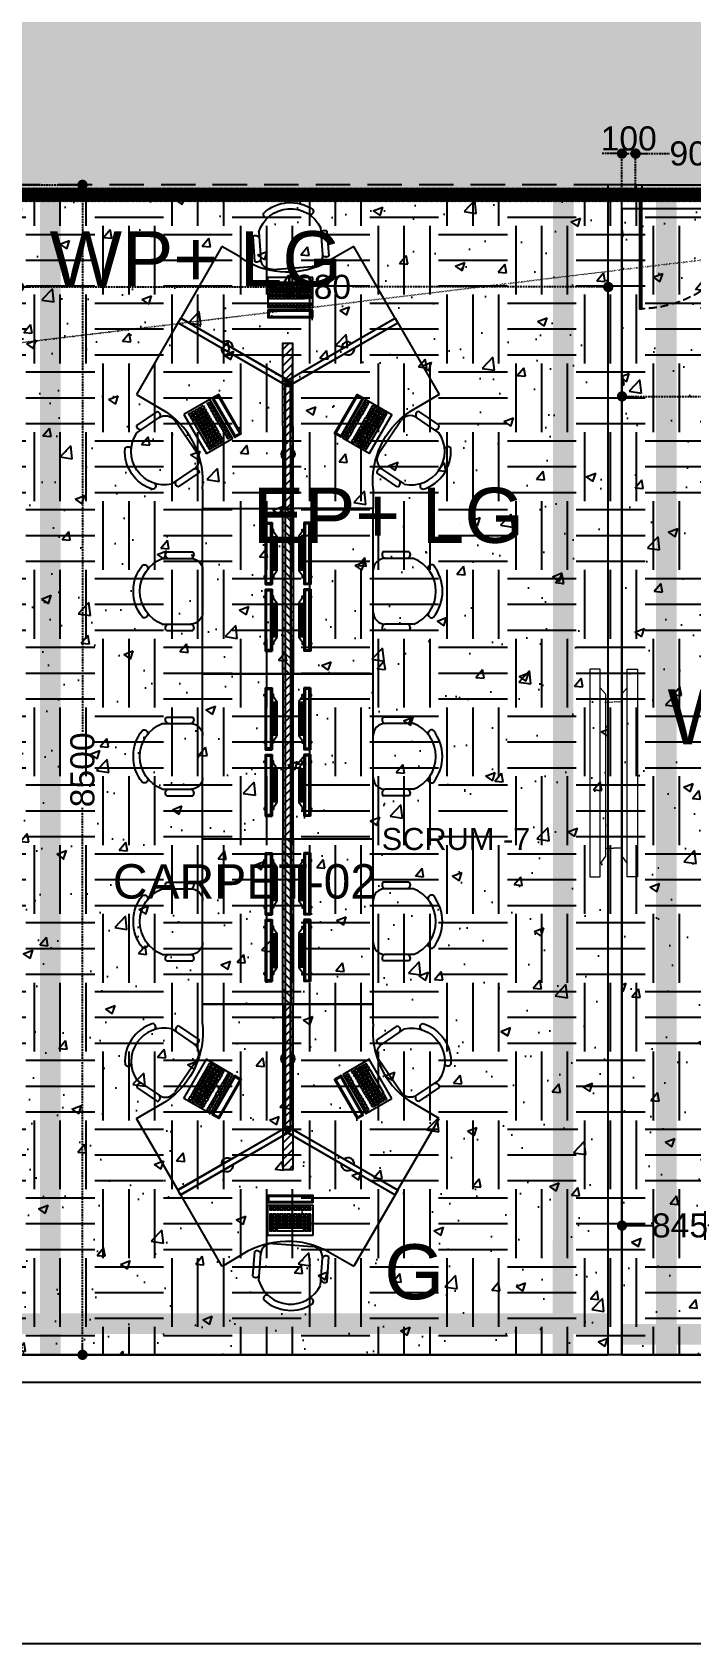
# Model space of a CAD drawing. Header units: millimetres. Extents: x 4688743 to 4806056, y -3017657 to -2960297.
# Drawn here: x 4718546 to 4723333, y -2987364 to -2975656 of the extents above; entities that cross this region are included whole.
import ezdxf

# ---------------------------------------------------------------- set-up
doc = ezdxf.new("R2010")
doc.units = ezdxf.units.MM
doc.header["$MEASUREMENT"] = 0
doc.header["$PDMODE"] = 34
for name, pattern in [('CONTINU', [0]), ('DASHED', [19.05, 12.7, -6.35]), ('HIDDEN', [0.375, 0.25, -0.125]), ('PHANTOM2', [1.25, 0.625, -0.125, 0.125, -0.125, 0.125, -0.125])]:
    doc.linetypes.add(name, pattern=pattern)
for name, color, linetype in [('a-bldg line above', 7, 'HIDDEN'), ('a-wall', 6, 'Continuous'), ('i floor', 252, 'Continuous'), ('I-CEIL', 11, 'CONTINU'), ('I-CLNG-GRID', 31, 'Continuous'), ('I-DOOR', 1, 'Continuous'), ('I-EQPM', 20, 'Continuous'), ('I-EQPN', 93, 'Continuous'), ('I-FINISHES', 174, 'Continuous'), ('I-FLOOR', 8, 'Continuous'), ('I-FLOOR-TEXT', 2, 'Continuous'), ('I-FURN', 3, 'Continuous'), ('I-FURN-CHAIR', 20, 'Continuous'), ('I-FURN-CHAR', 2, 'Continuous'), ('I-FURN-PNLS', 147, 'Continuous'), ('I-PART', 1, 'Continuous'), ('I-PART-I-DIM', 252, 'Continuous'), ('I-TEXT', 2, 'Continuous'), ('lighting', 7, 'Continuous')]:
    doc.layers.add(name, color=color, linetype=linetype)
doc.layers.add('I-Furn-Modl', color=1, linetype='Continuous', lineweight=13)
doc.styles.add('ROMANS', font='arial.ttf', dxfattribs={"height": 175})
doc.linetypes.add('FENCELINE2', pattern='A,6.35,-2.54,[132,ltypeshp.shx,S=2.54,R=0,X=-2.54,Y=0],-2.54,25.4', length=36.83)
doc.dimstyles.new('I-DIM-100', dxfattribs={"dimscale": 100, "dimtxt": 175, "dimasz": 0.75, "dimexe": 0.0625, "dimexo": 0.0625, "dimgap": 0.09, "dimtad": 0, "dimdec": 0, "dimrnd": 5, "dimzin": 0, "dimdsep": 46, "dimtxsty": 'ROMANS', "dimblk": 'DOT', "dimcen": 0.09, "dimclrd": 8, "dimclre": 8, "dimclrt": 2, "dimadec": 0, "dimazin": 0, "dimtfac": 1, "dimtdec": 0, "dimtmove": 2, "dimatfit": 3, "dimfxl": 0, "dimtolj": 1, "dimtzin": 0, "dimarcsym": 0})
pattern_1 = [(50, (0, 0), (717.26018, -62.752135), [75, -825]), (355, (0, 0), (-138.75133, 752.19213), [60, -660]), (100.451444, (59.8, -5.2), (578.50885, 689.43999), [63.74019, -701.14211]), (46.1842, (0, 200), (1067.24133, -165.51928), [112.5, -1237.5]), (96.635635, (88.9, 186.2), (934.66195, 974.1186), [95.61034, -1051.71376]), (351.184164, (0, 200), (934.66195, 974.1186), [90, -990]), (21, (100, 150), (596.90705, -402.61889), [75, -825]), (326, (100, 150), (243.31533, 725.150045), [60, -660]), (71.451445, (149.74, 116.45), (840.22238, 322.53115), [63.74019, -701.14211]), (37.5, (0, 0), (12.159855, 332.893854), [0, -652, 0, -670, 0, -662.5]), (7.5, (0, 0), (263.069537, 394.411712), [0, -382, 0, -637, 0, -252.5]), (327.5, (-223, 0), (533.822436, -22.554872), [0, -250, 0, -780, 0, -1035]), (317.5, (-323, 0), (583.18617, 100.104982), [0, -325, 0, -518, 0, -735])]

# ---------------------------------------------------------------- blocks, each defined once
blk = doc.blocks.new('A$C15CD3643')
at = {"color": 4}
for points in [[(956.7, 147.8), (953.8, 187.7)], [(189.4, 64.3), (215.6, 91.4), (996.5, 150.9), (1033.6, 128.6)], [(255.6, 92.1), (252.3, 131.9)]]:
    blk.add_lwpolyline(points, dxfattribs=at)
blk.add_lwpolyline([(99.7, 57.4), (103.5, 7.6), (1100.5, 83.6), (1096.7, 133.4)], close=True, dxfattribs=at)
blk = doc.blocks.new('I-CHAR')
at = {"layer": 'I-FURN-CHAR', "color": 0}
for p, q in [((30, 352), (-98, 480)), ((-438, 235), (-235, 438)), ((19, 299), (-120, 438)), ((-299, -19), (-438, 120)), ((-352, -30), (-480, 98))]:
    blk.add_line(p, q, dxfattribs=at)
for centre, radius, start, end in [((-177, 381), 81, 45, 135), ((-95, 451), 28.6, 94.8035, 202.8585), ((2, 354), 28.6, 247.1415, 355.1965), ((-381, 177), 81, 135, 225), ((-203, 203), 242, 246.6314, 23.3686), ((-451, 95), 28.6, 67.1415, 175.1965), ((-203, 203), 287, 276.456, 353.544), ((59, 165), 23.7, 13.6623, 155.9702), ((-354, -2), 28.6, 274.8035, 22.8585), ((-165, -59), 23.7, 114.0298, 256.3377)]:
    blk.add_arc(centre, radius, start, end, dxfattribs=at)
blk = doc.blocks.new('I-LTOP')
at = {"linetype": 'Continuous'}
for points in [[(-225, 325), (225, 325), (225, 400), (-225, 400)], [(-225, 0), (225, 0), (225, 300), (-225, 300)]]:
    blk.add_lwpolyline(points, close=True, dxfattribs=at)
at = {"color": 8, "linetype": 'Continuous'}
for points in [[(-215, 335), (215, 335), (215, 390), (-215, 390)], [(-205, 281), (-180, 281), (-180, 256), (-205, 256)], [(-205, 211), (-180, 211), (-180, 186), (-205, 186)], [(-205, 176), (-180, 176), (-180, 151), (-205, 151)], [(-170, 281), (-145, 281), (-145, 256), (-170, 256)], [(-170, 211), (-145, 211), (-145, 186), (-170, 186)], [(-170, 176), (-145, 176), (-145, 151), (-170, 151)], [(-135, 281), (-110, 281), (-110, 256), (-135, 256)], [(-135, 211), (-110, 211), (-110, 186), (-135, 186)], [(-135, 176), (-110, 176), (-110, 151), (-135, 151)], [(-100, 281), (-75, 281), (-75, 256), (-100, 256)], [(-100, 211), (-75, 211), (-75, 186), (-100, 186)], [(-100, 176), (-75, 176), (-75, 151), (-100, 151)], [(-65, 281), (-40, 281), (-40, 256), (-65, 256)], [(-65, 211), (-40, 211), (-40, 186), (-65, 186)], [(-65, 176), (-40, 176), (-40, 151), (-65, 151)], [(-30, 281), (-5, 281), (-5, 256), (-30, 256)], [(-30, 211), (-5, 211), (-5, 186), (-30, 186)], [(-30, 176), (-5, 176), (-5, 151), (-30, 151)], [(5, 281), (30, 281), (30, 256), (5, 256)], [(5, 211), (30, 211), (30, 186), (5, 186)], [(5, 176), (30, 176), (30, 151), (5, 151)], [(40, 281), (65, 281), (65, 256), (40, 256)], [(40, 211), (65, 211), (65, 186), (40, 186)], [(40, 176), (65, 176), (65, 151), (40, 151)], [(75, 281), (100, 281), (100, 256), (75, 256)], [(75, 211), (100, 211), (100, 186), (75, 186)], [(75, 176), (100, 176), (100, 151), (75, 151)], [(110, 281), (135, 281), (135, 256), (110, 256)], [(110, 211), (135, 211), (135, 186), (110, 186)], [(110, 176), (135, 176), (135, 151), (110, 151)], [(145, 281), (170, 281), (170, 256), (145, 256)], [(145, 211), (170, 211), (170, 186), (145, 186)], [(145, 176), (170, 176), (170, 151), (145, 151)], [(180, 281), (205, 281), (205, 256), (180, 256)], [(180, 211), (205, 211), (205, 186), (180, 186)], [(180, 176), (205, 176), (205, 151), (180, 151)], [(-205, 141), (-180, 141), (-180, 116), (-205, 116)], [(-205, 106), (-180, 106), (-180, 81), (-205, 81)], [(-205, 71), (-180, 71), (-180, 46), (-205, 46)], [(-170, 141), (-145, 141), (-145, 116), (-170, 116)], [(-170, 106), (-145, 106), (-145, 81), (-170, 81)], [(-170, 71), (-145, 71), (-145, 46), (-170, 46)], [(-135, 141), (-110, 141), (-110, 116), (-135, 116)], [(-135, 106), (-110, 106), (-110, 81), (-135, 81)], [(-135, 71), (135, 71), (135, 46), (-135, 46)], [(-100, 141), (-75, 141), (-75, 116), (-100, 116)], [(-100, 106), (-75, 106), (-75, 81), (-100, 81)], [(-65, 141), (-40, 141), (-40, 116), (-65, 116)], [(-65, 106), (-40, 106), (-40, 81), (-65, 81)], [(-30, 141), (-5, 141), (-5, 116), (-30, 116)], [(-30, 106), (-5, 106), (-5, 81), (-30, 81)], [(5, 141), (30, 141), (30, 116), (5, 116)], [(5, 106), (30, 106), (30, 81), (5, 81)], [(40, 141), (65, 141), (65, 116), (40, 116)], [(40, 106), (65, 106), (65, 81), (40, 81)], [(75, 141), (100, 141), (100, 116), (75, 116)], [(75, 106), (100, 106), (100, 81), (75, 81)], [(110, 141), (135, 141), (135, 116), (110, 116)], [(110, 106), (135, 106), (135, 81), (110, 81)], [(145, 141), (170, 141), (170, 116), (145, 116)], [(145, 106), (170, 106), (170, 81), (145, 81)], [(145, 71), (170, 71), (170, 46), (145, 46)], [(180, 141), (205, 141), (205, 116), (180, 116)], [(180, 106), (205, 106), (205, 81), (180, 81)], [(180, 71), (205, 71), (205, 46), (180, 46)]]:
    blk.add_lwpolyline(points, close=True, dxfattribs=at)
blk = doc.blocks.new('120 deg')
at = {"layer": 'I-FURN'}
for p, q in [((0, -43), (-779, -493)), ((779, -493), (0, -43)), ((-779, -493), (-479, -1013)), ((479, -1013), (779, -493)), ((-479, -1014), (-259, -888)), ((356, -942), (479, -1013))]:
    blk.add_line(p, q, dxfattribs=at)
for centre, radius, start, end in [((-433, -276), 43.6, 229.309, 10.691), ((444, -283), 43.6, 169.309, 310.691), ((3, -1439), 610, 54.5643, 115.3579)]:
    blk.add_arc(centre, radius, start, end, dxfattribs=at)
at = {"layer": 'I-FURN-PNLS'}
for p, q in [((0, 3), (-799, -459)), ((0, -43), (0, 3)), ((0, 3), (799, -459)), ((0, -43), (-779, -493)), ((0, -43), (-20, -9)), ((0, -43), (20, -9)), ((0, -43), (779, -493)), ((-799, -459), (-779, -493)), ((779, -493), (799, -459))]:
    blk.add_line(p, q, dxfattribs=at)
at = {"layer": 'I-EQPM', "xscale": 0.7289999993517995, "yscale": 0.7289999993517995, "zscale": 0.7289999993517995}
blk.add_blockref('I-LTOP', (-17, -788), dxfattribs=at)
at = {"layer": 'I-FURN', "extrusion": (0, 0, -1), "zscale": -1, "rotation": 310.8322319987356}
blk.add_blockref('I-CHAR', (-2, -1332), dxfattribs=at)
blk = doc.blocks.new('I-SMON')
at = {"layer": 'I-EQPM'}
for p, q in [((267, 11), (-183, 11)), ((-183, 11), (-183, -39)), ((267, 11), (267, -39)), ((267, -39), (-183, -39)), ((-133, -39), (-83, -74)), ((167, -74), (-83, -74)), ((217, -39), (167, -74))]:
    blk.add_line(p, q, dxfattribs=at)
at = {"layer": 'I-EQPM', "color": 8}
for p, q in [((167, -54), (-83, -54)), ((167, -67), (-83, -67))]:
    blk.add_line(p, q, dxfattribs=at)
blk.add_lwpolyline([(257, -29), (-173, -29), (-173, 1), (257, 1)], close=True, dxfattribs=at)
at = {"layer": 'I-EQPM'}
for points in [[(-123, 11), (-123, 18), (-133, 18), (-133, 11)], [(207, 11), (207, 18), (217, 18), (217, 11)], [(-123, -46), (-123, -50), (-133, -50), (-133, -39)], [(207, -46), (207, -50), (217, -50), (217, -39)]]:
    blk.add_lwpolyline(points, dxfattribs=at)
blk = doc.blocks.new('1200X750MM')
at = {"color": 177}
for p, q in [((4894825, -2990642), (4894825, -2990682)), ((4896025, -2990642), (4896025, -2990682))]:
    blk.add_line(p, q, dxfattribs=at)
at = {"layer": 'I-FURN'}
for p, q in [((4894825, -2990042), (4896025, -2990042)), ((4894825, -2990642), (4894825, -2990042)), ((4896025, -2990042), (4896025, -2990642)), ((4896025, -2990642), (4894825, -2990642))]:
    blk.add_line(p, q, dxfattribs=at)
at = {"layer": 'I-FURN', "color": 177}
for p, q in [((4896025, -2990642), (4894825, -2990642)), ((4896025, -2990682), (4894825, -2990682))]:
    blk.add_line(p, q, dxfattribs=at)
at = {"layer": 'I-EQPN'}
for p in [(4895173, -2990508, 0), (4895657, -2990508, 0)]:
    blk.add_blockref('I-SMON', p, dxfattribs=at)
at = {"layer": 'I-FURN-CHAIR', "extrusion": (0, 0, -1), "xscale": 1.058823529411668, "yscale": 1.058823529411668, "zscale": -1.058823529411765, "rotation": 135.0000000000092}
blk.add_blockref('I-CHAR', (-4895425, -2989539), dxfattribs=at)
blk = doc.blocks.new('f')
at = {"layer": 'lighting'}
h = blk.add_hatch(dxfattribs=at)
h.set_pattern_fill('ANSI31', color=2, scale=333, angle=180)
h.paths.add_polyline_path([(4696708, -2963336), (4697908, -2963336), (4697908, -2963411), (4696708, -2963411)])
blk.add_lwpolyline([(4696708, -2963336), (4697908, -2963336), (4697908, -2963411), (4696708, -2963411)], close=True, dxfattribs=at)
blk = doc.blocks.new('_Dot')
at = {"color": 0, "linetype": 'Continuous', "lineweight": -2}
blk.add_line((-0.5, 0), (-1, 0), dxfattribs=at)
at = {"color": 0, "linetype": 'Continuous', "const_width": 0.5}
blk.add_lwpolyline([(-0.25, 0, 1), (0.25, 0, 1)], format="xyb", close=True, dxfattribs=at)
blk = doc.blocks.new('*D164')
at = {"layer": 'Defpoints', "color": 0}
for p in [(4705278, -2984665), (4705396, -2985266), (4724629, -2985266, 0)]:
    blk.add_point(p, dxfattribs=at)
at = {"layer": 'I-PART-I-DIM', "color": 8, "linetype": 'DASHED', "lineweight": -2}
for p, q in [((4705284, -2984665), (4705403, -2984665)), ((4705396, -2984740), (4705396, -2984763)), ((4724623, -2985266), (4705390, -2985266)), ((4705396, -2985191), (4705396, -2985168))]:
    blk.add_line(p, q, dxfattribs=at)
at = {"layer": 'I-PART-I-DIM', "color": 8, "lineweight": -2, "xscale": 75, "yscale": 75, "zscale": 75}
for p, rotation in [((4705396, -2984665), 90), ((4705396, -2985266), 270)]:
    blk.add_blockref('_Dot', p, dxfattribs=dict(at, rotation=rotation))
at = {"layer": 'I-PART-I-DIM', "color": 2, "insert": (4705396, -2984965), "char_height": 175, "attachment_point": 5, "rotation": 90, "style": 'ROMANS'}
blk.add_mtext('\\A1;600', dxfattribs=at)
blk = doc.blocks.new('*D180')
at = {"layer": 'Defpoints', "color": 0}
for p in [(4722733, -2977507), (4718452, -2977842, 0), (4722733, -2977842, 0)]:
    blk.add_point(p, dxfattribs=at)
at = {"layer": 'I-PART-I-DIM', "color": 8, "linetype": 'DASHED', "lineweight": -2}
for p, q in [((4718452, -2977836), (4718452, -2977500)), ((4718527, -2977507), (4720319, -2977507)), ((4722658, -2977507), (4720866, -2977507)), ((4722733, -2977836), (4722733, -2977500))]:
    blk.add_line(p, q, dxfattribs=at)
at = {"layer": 'I-PART-I-DIM', "color": 8, "lineweight": -2, "xscale": 75, "yscale": 75, "zscale": 75, "rotation": 180}
blk.add_blockref('_Dot', (4718452, -2977507), dxfattribs=at)
at = {"layer": 'I-PART-I-DIM', "color": 8, "lineweight": -2, "xscale": 75, "yscale": 75, "zscale": 75}
blk.add_blockref('_Dot', (4722733, -2977507), dxfattribs=at)
at = {"layer": 'I-PART-I-DIM', "color": 2, "insert": (4720592, -2977507), "char_height": 175, "attachment_point": 5, "style": 'ROMANS'}
blk.add_mtext('\\A1;4280', dxfattribs=at)
blk = doc.blocks.new('*D181')
at = {"layer": 'Defpoints', "color": 0}
for p in [(4718451, -2976765, 0), (4718912, -2976765), (4718452, -2985265, 0)]:
    blk.add_point(p, dxfattribs=at)
at = {"layer": 'I-PART-I-DIM', "color": 8, "linetype": 'DASHED', "lineweight": -2}
for p, q in [((4718458, -2976765), (4718918, -2976765)), ((4718912, -2976840), (4718912, -2980745)), ((4718912, -2985190), (4718912, -2981285)), ((4718458, -2985265), (4718918, -2985265))]:
    blk.add_line(p, q, dxfattribs=at)
at = {"layer": 'I-PART-I-DIM', "color": 8, "lineweight": -2, "xscale": 75, "yscale": 75, "zscale": 75}
for p, rotation in [((4718912, -2976765), 90), ((4718912, -2985265), 270)]:
    blk.add_blockref('_Dot', p, dxfattribs=dict(at, rotation=rotation))
at = {"layer": 'I-PART-I-DIM', "color": 2, "insert": (4718912, -2981015), "char_height": 175, "attachment_point": 5, "rotation": 90, "style": 'ROMANS'}
blk.add_mtext('\\A1;8500', dxfattribs=at)
blk = doc.blocks.new('*D182')
at = {"layer": 'Defpoints', "color": 0}
for p in [(4722932, -2976538), (4722833, -2976865, 0), (4722932, -2976861, 0)]:
    blk.add_point(p, dxfattribs=at)
at = {"layer": 'I-PART-I-DIM', "color": 8, "linetype": 'DASHED', "lineweight": -2}
for p, q in [((4722758, -2976538), (4722683, -2976538)), ((4722833, -2976858), (4722833, -2976532)), ((4722833, -2976538), (4722932, -2976538)), ((4722932, -2976855), (4722932, -2976532)), ((4723007, -2976538), (4723082, -2976538))]:
    blk.add_line(p, q, dxfattribs=at)
at = {"layer": 'I-PART-I-DIM', "color": 8, "lineweight": -2, "xscale": 75, "yscale": 75, "zscale": 75}
blk.add_blockref('_Dot', (4722833, -2976538), dxfattribs=at)
at = {"layer": 'I-PART-I-DIM', "color": 8, "lineweight": -2, "xscale": 75, "yscale": 75, "zscale": 75, "rotation": 180}
blk.add_blockref('_Dot', (4722932, -2976538), dxfattribs=at)
at = {"layer": 'I-PART-I-DIM', "color": 2, "insert": (4722882, -2976429), "char_height": 175, "attachment_point": 5, "style": 'ROMANS'}
blk.add_mtext('\\A1;100', dxfattribs=at)
blk = doc.blocks.new('*D183')
at = {"layer": 'Defpoints', "color": 0}
for p in [(4723833, -2976538), (4723833, -2976765, 0), (4722932, -2976861, 0)]:
    blk.add_point(p, dxfattribs=at)
at = {"layer": 'I-PART-I-DIM', "color": 8, "linetype": 'DASHED', "lineweight": -2}
for p, q in [((4722932, -2976855), (4722932, -2976532)), ((4723007, -2976538), (4723180, -2976538)), ((4723758, -2976538), (4723584, -2976538)), ((4723833, -2976758), (4723833, -2976532))]:
    blk.add_line(p, q, dxfattribs=at)
at = {"layer": 'I-PART-I-DIM', "color": 8, "lineweight": -2, "xscale": 75, "yscale": 75, "zscale": 75, "rotation": 180}
blk.add_blockref('_Dot', (4722932, -2976538), dxfattribs=at)
at = {"layer": 'I-PART-I-DIM', "color": 8, "lineweight": -2, "xscale": 75, "yscale": 75, "zscale": 75}
blk.add_blockref('_Dot', (4723833, -2976538), dxfattribs=at)
at = {"layer": 'I-PART-I-DIM', "color": 2, "insert": (4723382, -2976538), "char_height": 175, "attachment_point": 5, "style": 'ROMANS'}
blk.add_mtext('\\A1;900', dxfattribs=at)
blk = doc.blocks.new('DOOR 1000')
at = {"layer": 'I-DOOR', "lineweight": -2, "ltscale": 5, "extrusion": (-2.9028e-12, -8.96831e-44, -1)}
blk.add_line((0, 50), (0, 950), dxfattribs=at)
at = {"layer": 'I-DOOR', "linetype": 'ByBlock', "lineweight": -2, "extrusion": (-2.9028e-12, -8.96831e-44, -1)}
for points in [[(-63, 950), (-63, 969), (-100, 969), (-100, 1000), (0, 1000), (0, 950)], [(-63, 50), (-63, 31), (-100, 31), (-100, 0), (0, 0), (0, 50)]]:
    blk.add_lwpolyline(points, close=True, dxfattribs=at)
at = {"layer": 'I-DOOR', "lineweight": -2, "ltscale": 5, "extrusion": (-2.9028e-12, -8.96831e-44, -1)}
blk.add_lwpolyline([(-62, 31), (-1000, 31), (-1000, 50), (-62, 50)], close=True, dxfattribs=at)
at = {"layer": 'I-DOOR', "linetype": 'DASHED', "lineweight": -2, "ltscale": 5, "extrusion": (-2.9028e-12, -8.96831e-44, -1)}
blk.add_arc((-62, 31), 938, 90, 180, dxfattribs=at)
blk = doc.blocks.new('*D193')
at = {"layer": 'Defpoints', "color": 0}
for p in [(4722833, -2978193, 0), (4727719, -2978193, 0), (4727719, -2978302)]:
    blk.add_point(p, dxfattribs=at)
at = {"layer": 'I-PART-I-DIM', "color": 8, "linetype": 'DASHED', "lineweight": -2}
for p, q in [((4722833, -2978199), (4722833, -2978309)), ((4727719, -2978199), (4727719, -2978309)), ((4722908, -2978302), (4725002, -2978302)), ((4727644, -2978302), (4725551, -2978302))]:
    blk.add_line(p, q, dxfattribs=at)
at = {"layer": 'I-PART-I-DIM', "color": 8, "lineweight": -2, "xscale": 75, "yscale": 75, "zscale": 75, "rotation": 180}
blk.add_blockref('_Dot', (4722833, -2978302), dxfattribs=at)
at = {"layer": 'I-PART-I-DIM', "color": 8, "lineweight": -2, "xscale": 75, "yscale": 75, "zscale": 75}
blk.add_blockref('_Dot', (4727719, -2978302), dxfattribs=at)
at = {"layer": 'I-PART-I-DIM', "color": 2, "insert": (4725276, -2978302), "char_height": 175, "attachment_point": 5, "style": 'ROMANS'}
blk.add_mtext('\\A1;4885', dxfattribs=at)
blk = doc.blocks.new('*D206')
at = {"layer": 'Defpoints', "color": 0}
for p in [(4723677, -2984326), (4722833, -2984592, 0), (4723677, -2984592, 0)]:
    blk.add_point(p, dxfattribs=at)
at = {"layer": 'I-PART-I-DIM', "color": 8, "lineweight": -2}
for p, q in [((4722833, -2984585), (4722833, -2984320)), ((4722908, -2984326), (4723052, -2984326)), ((4723602, -2984326), (4723458, -2984326)), ((4723677, -2984585), (4723677, -2984320))]:
    blk.add_line(p, q, dxfattribs=at)
at = {"layer": 'I-PART-I-DIM', "color": 8, "lineweight": -2, "xscale": 75, "yscale": 75, "zscale": 75, "rotation": 180}
blk.add_blockref('_Dot', (4722833, -2984326), dxfattribs=at)
at = {"layer": 'I-PART-I-DIM', "color": 8, "lineweight": -2, "xscale": 75, "yscale": 75, "zscale": 75}
blk.add_blockref('_Dot', (4723677, -2984326), dxfattribs=at)
at = {"layer": 'I-PART-I-DIM', "color": 2, "insert": (4723255, -2984326), "char_height": 175, "attachment_point": 5, "style": 'ROMANS'}
blk.add_mtext('\\A1;845', dxfattribs=at)

msp = doc.modelspace()

# ---------------------------------------------------------------- hatches: boundary and pattern name
at = {"layer": 'i floor'}
h = msp.add_hatch(dxfattribs=at)
h.set_pattern_fill('ANSI31', color=256, scale=50)
edge = h.paths.add_edge_path()
edge.add_line((4727819.3, -2976886.9), (4712810.8, -2976886.9))
edge.add_arc((4712789.4, -2978732.5), 1845.7, 89.33621, 183.15628)
edge.add_arc((4712789.4, -2978732.5), 1945.7, 89.33621, 182.9968)
edge.add_line((4727719.3, -2976786.9), (4712812, -2976786.9))
edge.add_line((4710946.5, -2978834.1), (4710846.4, -2978834.2))
edge.add_line((4710896.7, -2978839.6), (4710846.7, -2978839.6))
edge.add_line((4727719.3, -2976786.9), (4727819.3, -2976786.9))
edge.add_line((4727719.3, -2985265.8), (4727719.3, -2976786.9))
at = {"layer": 'I-CEIL', "linetype": 'ByBlock'}
h = msp.add_hatch(dxfattribs=at)
h.set_pattern_fill('DASH', color=256, scale=999, angle=180)
edge = h.paths.add_edge_path()
edge.add_line((4694606.8, -2969440.8), (4694606.8, -2970692.9))
edge.add_line((4694606.8, -2970692.9), (4701099.5, -2970692.9))
edge.add_line((4701099.5, -2970692.9), (4701099.5, -2974264.6))
edge.add_line((4701099.5, -2974264.6), (4701746.8, -2974264.6))
edge.add_line((4701746.8, -2974264.6), (4701751.8, -2973664.6))
edge.add_line((4701751.8, -2973664.6), (4702551.8, -2973664.6))
edge.add_line((4702551.8, -2973664.6), (4702546.8, -2977114.6))
edge.add_line((4702546.8, -2977114.6), (4709126.7, -2977123))
edge.add_line((4709126.7, -2977123), (4709126.7, -2981131.3))
edge.add_line((4709126.7, -2981131.3), (4708946.7, -2981131.2))
edge.add_line((4708946.7, -2981131.2), (4708946.7, -2982652.9))
edge.add_line((4708946.7, -2982652.9), (4712081.9, -2982652.9))
edge.add_line((4712081.9, -2982652.9), (4712082, -2980387))
edge.add_line((4712082, -2980387), (4710846.7, -2980387))
edge.add_line((4710846.7, -2980387), (4710846.7, -2978839.6))
edge.add_arc((4712846.7, -2978839.6), 2000, 90, 180, ccw=False)
edge.add_line((4712846.7, -2976839.6), (4727819.3, -2976839.6))
edge.add_line((4727819.3, -2976839.6), (4727819.2, -2978874.6))
edge.add_line((4727819.2, -2978874.6), (4728743.5, -2978866))
edge.add_line((4728743.5, -2978866), (4728743.5, -2976839.6))
edge.add_line((4728743.5, -2976839.6), (4736929.5, -2976839.6))
edge.add_line((4736929.5, -2976839.6), (4736929.5, -2985266.2))
edge.add_line((4736929.5, -2985266.2), (4738429.5, -2985266.4))
edge.add_line((4738429.5, -2985266.4), (4738429.5, -2976841.3))
edge.add_line((4738429.5, -2976841.3), (4752446.8, -2976841.3))
edge.add_line((4752446.8, -2976841.3), (4752446.8, -2975266.8))
edge.add_line((4752446.8, -2975266.8), (4743251.9, -2975266.8))
edge.add_line((4743251.9, -2975266.8), (4743251.7, -2971965))
edge.add_line((4743251.7, -2971965), (4741354.2, -2971965))
edge.add_line((4741354.2, -2971965), (4741354.2, -2971965))
edge.add_line((4741354.2, -2971965), (4741204.2, -2971965))
edge.add_line((4741204.2, -2971965), (4741204.2, -2971965))
edge.add_line((4741204.2, -2971965), (4739604.2, -2971965))
edge.add_line((4739604.2, -2971965), (4739604.2, -2975264.6))
edge.add_line((4739604.2, -2975264.6), (4734746.8, -2975264.6))
edge.add_line((4734746.8, -2975264.6), (4734746.8, -2973965.1))
edge.add_line((4734746.8, -2973965.1), (4734148.6, -2973967.3))
edge.add_line((4734148.6, -2973967.3), (4734148.6, -2972141.5))
edge.add_line((4734148.6, -2972141.5), (4731396.1, -2972187.8))
edge.add_line((4731396.1, -2972187.8), (4731396.1, -2975164.6))
edge.add_line((4731396.1, -2975164.6), (4731996.1, -2975164.6))
edge.add_line((4731996.1, -2975164.6), (4731996.1, -2975264.6))
edge.add_line((4731996.1, -2975264.6), (4706051.8, -2975264.6))
edge.add_arc((4706051.8, -2973264.6), 2000, 180, 270, ccw=False)
edge.add_line((4704051.8, -2973264.6), (4704051.7, -2969440.8))
edge.add_line((4704051.7, -2969440.8), (4694606.8, -2969440.8))
h = msp.add_hatch(dxfattribs=at)
h.set_pattern_fill('AR-CONC', color=152, scale=100, double=1)
h.set_pattern_definition(pattern_1)
h.paths.add_polyline_path([(4718451.9, -2985265.3), (4722732.7, -2985265.3), (4722732.7, -2976839.6), (4718451.9, -2976839.6)])
h = msp.add_hatch(dxfattribs=at)
h.set_pattern_fill('AR-CONC', color=152, scale=100, double=1)
h.set_pattern_definition(pattern_1)
h.paths.add_polyline_path([(4722832.7, -2985265.6), (4727719.3, -2985265.6), (4727719.3, -2976939.6), (4722832.7, -2976939.6)])
at = {"layer": 'I-FLOOR'}
h = msp.add_hatch(dxfattribs=at)
h.set_pattern_fill('ANSI38', color=152, scale=1000)
h.paths.add_polyline_path([(4714305, -2975264.6), (4709511.7, -2975264.6), (4712444.5, -2973666.9), (4714305, -2973666.9)], flags=16)
h.paths.add_polyline_path([(4718581, -2973620.5), (4719355.5, -2973065.3), (4723436.5, -2975264.6), (4718581, -2975264.6)], flags=16)
h.paths.add_polyline_path([(4702401.8, -2965766.1), (4729076.1, -2965766.1), (4729096.1, -2972164.8), (4729096.1, -2972187.8), (4729096.1, -2975264.6), (4752652.4, -2975264.6), (4752649.5, -2976764.6), (4728720.1, -2976764.6), (4728720.1, -2978871), (4727819.3, -2978871), (4727819.3, -2976764.6), (4718351.5, -2976764.6), (4718351.6, -2980386.7), (4712082, -2980386.7), (4712082, -2982649), (4708946.6, -2982648.9), (4708946.9, -2977123), (4702551.8, -2977114.6), (4702551.8, -2970692.9), (4702401.8, -2970692.9)])
h.paths.add_polyline_path([(4736929.5, -2985266.2), (4738429.5, -2985266.2), (4738422.5, -2976767.3), (4736922.5, -2976767.3)])
h.paths.add_polyline_path([(4694606.8, -2970692.9), (4702401.8, -2970692.9), (4702401.8, -2969440.8), (4694606.8, -2969440.8)])
h = msp.add_hatch(dxfattribs=at)
h.set_pattern_fill('EARTH', color=256, scale=2000)
h.paths.add_polyline_path([(4718351.6, -2980386.7), (4718351.5, -2976839.6), (4727719.3, -2976838.3), (4727719.3, -2978871), (4728820.1, -2978871), (4728820.1, -2976764.6), (4736929.5, -2976836.9), (4736929.5, -2979366), (4731869, -2979366), (4731869, -2985266.1), (4712751.8, -2985265.2), (4712741.2, -2982652.9), (4712082, -2982652.9), (4712082, -2980386.7), (4718451.6, -2980386.4)])

# ---------------------------------------------------------------- linework, layer by layer
at = {"layer": 'a-bldg line above', "ltscale": 1000}
msp.add_line((4722732.7, -2976764.6, 0), (4718451.5, -2976764.6, 0), dxfattribs=at)
at = {"layer": 'a-wall'}
for p, q in [((4723751.8, -2985265.7, 0), (4713551.8, -2985265.3, 0)), ((4752646.9, -2985467.1, 0), (4705146.9, -2985464.9, 0))]:
    msp.add_line(p, q, dxfattribs=at)
at = {"layer": 'i floor'}
msp.add_lwpolyline([(4694606.8, -2970692.9), (4694606.8, -2965766.1), (4729076.1, -2965766.1), (4729096.1, -2972164.8), (4729096.1, -2972187.8), (4729096.1, -2975264.6), (4752652.4, -2975264.6), (4752649.5, -2976839.6), (4718351.5, -2976839.6), (4718351.6, -2980386.7), (4712082, -2980386.7), (4712082, -2982649), (4708946.6, -2982648.9), (4708946.9, -2977123), (4702551.8, -2977114.6), (4702551.8, -2970692.9), (4694606.8, -2970692.9), (4694606.8, -2965766.1)], dxfattribs=at)
at = {"layer": 'i floor', "elevation": 0}
msp.add_lwpolyline([(4718351.6, -2980386.7), (4718351.5, -2976839.6), (4718351.5, -2976839.6), (4718351.5, -2976839.6), (4727719.3, -2976836.9), (4727719.3, -2978993.9), (4731869, -2978993.9), (4731869, -2985266.1), (4712751.8, -2985265.2), (4712741.2, -2982652.9), (4712082, -2982652.9), (4712082, -2980386.7), (4712741.2, -2980386.7), (4718351.6, -2980386.7)], dxfattribs=at)
at = {"layer": 'I-CLNG-GRID'}
msp.add_lwpolyline([(4702546.8, -2977114.6), (4709126.7, -2977123), (4709126.7, -2981131.3), (4708946.7, -2981131.2), (4708946.7, -2982652.9), (4712081.9, -2982652.9), (4712082, -2980387), (4710846.7, -2980387), (4710846.7, -2978839.6, -0.4142136), (4712846.7, -2976839.6), (4727819.3, -2976839.6), (4727819.2, -2978874.6), (4728743.5, -2978866), (4728743.5, -2976839.6), (4736929.5, -2976839.6)], format="xyb", dxfattribs=at)
at = {"layer": 'I-CLNG-GRID', "elevation": 0}
for points in [[(4718451.9, -2985265.3), (4722732.7, -2985265.3), (4722732.7, -2976839.6), (4718451.9, -2976839.6)], [(4722832.7, -2985265.6), (4727719.3, -2985265.6), (4727719.3, -2976939.6), (4722832.7, -2976939.6)]]:
    msp.add_lwpolyline(points, close=True, dxfattribs=at)
at = {"layer": 'I-FINISHES', "color": 230, "linetype": 'DASHED', "ltscale": 250, "const_width": 150, "elevation": 0}
for points in [[(4718678.4, -2976839.6), (4718678, -2985265.5)], [(4723155, -2976839.6), (4723154.6, -2985265.5)]]:
    msp.add_lwpolyline(points, dxfattribs=at)
at = {"layer": 'I-FINISHES', "color": 134, "linetype": 'FENCELINE2', "ltscale": 450, "const_width": 150, "elevation": 0}
msp.add_lwpolyline([(4722405.7, -2976839.6), (4722405.3, -2985265.5)], dxfattribs=at)
at = {"layer": 'I-FINISHES', "color": 32, "linetype": 'PHANTOM2', "ltscale": 700, "const_width": 150, "elevation": 0}
msp.add_lwpolyline([(4722832.8, -2985115.6), (4723601.8, -2985115.7), (4723601.8, -2984514.6), (4724701.8, -2984514.6), (4724701.8, -2985115.8), (4731869, -2985115.9)], dxfattribs=at)
at = {"layer": 'I-FINISHES', "color": 175, "linetype": 'PHANTOM2', "ltscale": 700, "const_width": 150, "elevation": 0}
msp.add_lwpolyline([(4718451.9, -2985037.8), (4722732.7, -2985038)], dxfattribs=at)
at = {"layer": 'I-PART'}
for p, q in [((4722932.8, -2976764.5, 0), (4722732.7, -2976764.6, 0)), ((4722732.7, -2985265.6, 0), (4722732.7, -2976764.6, 0)), ((4722932.8, -2976764.5, 0), (4722932.8, -2976864.5, 0)), ((4722932.8, -2976864.5, 0), (4722832.7, -2976864.6, 0)), ((4722832.7, -2985265.6, 0), (4722832.7, -2976864.6, 0))]:
    msp.add_line(p, q, dxfattribs=at)
msp.add_lwpolyline([(4754188.7, -2987364.1), (4688743, -2987364.1), (4688743, -2964091.4), (4754188.7, -2964091.4)], close=True, dxfattribs=at)

# ---------------------------------------------------------------- block references
at = {"layer": 'I-DOOR', "xscale": 0.9007898159056588, "yscale": 0.9007898159056588, "zscale": 0.9007898159056588, "rotation": 270.0000000005352}
msp.add_blockref('DOOR 1000', (4722931.8, -2976764.6, 0), dxfattribs=at)
at = {"layer": 'I-FURN'}
for name, p, rotation in [('120 deg', (4720404.8, -2978226.1), 180.0100273327332), ('120 deg', (4720422, -2978195.8), 300.027744905199), ('1200X750MM', (1729490.1, -7874988.3), 89.99704665439002), ('1200X750MM', (1729489.9, -7876188.3), 89.99704665439002), ('1200X750MM', (1729490, -7877388.3), 89.99704665439002), ('120 deg', (4720387.5, -2983639.4), 120.01002733192)]:
    msp.add_blockref(name, p, dxfattribs=dict(at, rotation=rotation))
at = {"layer": 'I-FURN', "xscale": -1}
for name, p, rotation in [('120 deg', (4720387.3, -2978195.8), 60.01002734922337), ('1200X750MM', (7711319.7, -7874988.3), 270.0029533455051), ('1200X750MM', (7711319.5, -7876188.3), 270.0029533455051), ('1200X750MM', (7711319.5, -7877388.3), 270.0029533455051), ('120 deg', (4720422.3, -2983639.4), 239.9923097759444), ('120 deg', (4720405, -2983609.1), 0.01002734779513403)]:
    msp.add_blockref(name, p, dxfattribs=dict(at, rotation=rotation))
at = {"layer": 'I-Furn-Modl', "yscale": 1.508029359075208, "zscale": 1.508029359075208}
for p, xscale, rotation in [((4722599.5, -2980127.4, 0), 1.508029359075208, 265.6425066032288), ((4722945.4, -2980127.4, 0), -1.508029359075208, 94.3574933967713)]:
    msp.add_blockref('A$C15CD3643', p, dxfattribs=dict(at, xscale=xscale, rotation=rotation))
at = {"layer": 'lighting', "color": 6, "xscale": -1}
for p, rotation in [((7688267.2, -7672990.5), 270.0547772297692), ((7683778.3, -7678225.7), 270), ((7688770.2, -7677473.2), 270.060901049852)]:
    msp.add_blockref('f', p, dxfattribs=dict(at, rotation=rotation))
at = {"layer": 'lighting', "color": 6}
for p, rotation in [((7683778.3, 1717590.1), 270), ((7683515.4, 1715356), 270.0032071331464)]:
    msp.add_blockref('f', p, dxfattribs=dict(at, rotation=rotation))

# ---------------------------------------------------------------- texts
at = {"layer": 'I-FINISHES', "color": 230, "linetype": 'DASHED', "ltscale": 250, "char_height": 400, "width": 2301.59, "attachment_point": 2, "style": 'ROMANS'}
for insert in [(4719735.6, -2977101.6), (4724226.8, -2980429.6, 0)]:
    msp.add_mtext('WP+ LG', dxfattribs=dict(at, insert=insert))
at = {"layer": 'I-FINISHES', "color": 134, "linetype": 'FENCELINE2', "ltscale": 450, "insert": (4721135.8, -2978965.9, 0), "char_height": 400, "width": 2301.59, "attachment_point": 2, "style": 'ROMANS'}
msp.add_mtext('EP+ LG', dxfattribs=at)
at = {"layer": 'I-FINISHES', "color": 175, "linetype": 'PHANTOM2', "ltscale": 700, "insert": (4721322.7, -2984461.8, 0), "char_height": 400, "width": 2301.59, "attachment_point": 2, "style": 'ROMANS'}
msp.add_mtext('G', dxfattribs=at)
at = {"layer": 'I-FLOOR-TEXT', "linetype": 'Continuous', "insert": (4719131.9, -2981700.3), "char_height": 250, "width": 2443.159, "attachment_point": 1, "style": 'ROMANS'}
msp.add_mtext('CARPET-02', dxfattribs=at)
at = {"layer": 'I-TEXT', "insert": (4721086.5, -2981599.6), "char_height": 160, "width": 2828.611, "attachment_point": 7, "style": 'ROMANS'}
msp.add_mtext('SCRUM -7', dxfattribs=at)

# ---------------------------------------------------------------- dimensions: what is measured, and where the dimension line sits
at = {"layer": 'I-PART-I-DIM'}
for base, p1, p2, picture, middle in [((4722932.1, -2976538.1, 0), (4722832.7, -2976864.6, 0), (4722932.1, -2976861.3, 0), '*D182', (4722882.4, -2976429, 0)), ((4723832.6385, -2976538.0905, -0.0003), (4722932.1104, -2976861.2819, -0.0003), (4723832.6385, -2976764.6425, -0.0003), '*D183', (4723382.3744, -2976538.0905, -0.0003)), ((4722732.7, -2977506.6, 0), (4718451.5, -2977842.2, 0), (4722732.7, -2977842.2, 0), '*D180', (4720592.1, -2977506.6, 0)), ((4727719.3, -2978302.5), (4722832.7, -2978193.2, 0), (4727719.3, -2978193.2, 0), '*D193', (4725276, -2978302.5))]:
    dim = msp.add_linear_dim(base=base, p1=p1, p2=p2, dimstyle='I-DIM-100', override={"dimfxl": 100}, dxfattribs=at)
    dim.commit()
    dim.dimension.update_dxf_attribs({"geometry": picture, "text_midpoint": middle})
for base, p1, p2, picture, middle in [((4718911.5, -2976764.6), (4718451.9, -2985265.3, 0), (4718451.5, -2976764.6, 0), '*D181', (4718911.5, -2981015)), ((4705396.4, -2985265.8), (4705277.9, -2984664.6), (4724629.3, -2985265.8, 0), '*D164', (4705396.4, -2984965.2))]:
    dim = msp.add_linear_dim(base=base, p1=p1, p2=p2, angle=90, dimstyle='I-DIM-100', override={"dimfxl": 100}, dxfattribs=at)
    dim.commit()
    dim.dimension.update_dxf_attribs({"geometry": picture, "text_midpoint": middle})
at = {"layer": 'I-PART-I-DIM', "color": 251}
dim = msp.add_linear_dim(base=(4723676.8, -2984326.1), p1=(4722832.7, -2984591.6, 0), p2=(4723676.8, -2984591.6, 0), dimstyle='I-DIM-100', override={"dimfxl": 100}, dxfattribs=at)
dim.commit()
dim.dimension.update_dxf_attribs({"geometry": '*D206', "text_midpoint": (4723254.8, -2984326.1)})

doc.saveas('drawing.dxf')
